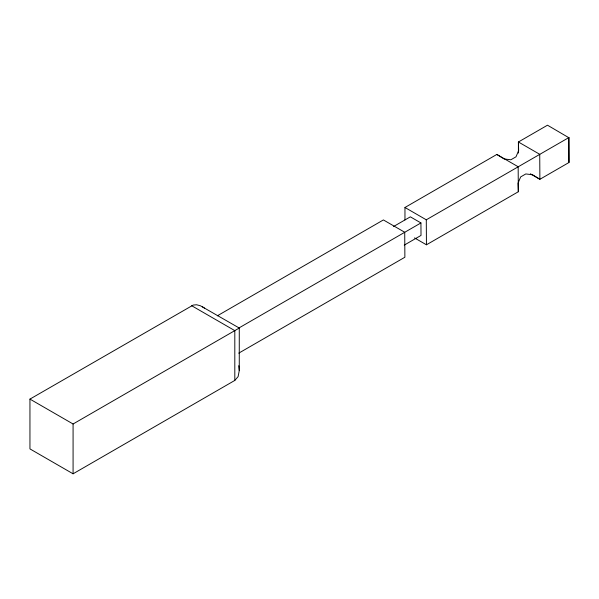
<?xml version="1.0" encoding="UTF-8"?>
<svg xmlns="http://www.w3.org/2000/svg" width="599" height="599" viewBox="0 0 599 599"><rect width="100%" height="100%" fill="white"/><g stroke="black" fill="none" stroke-linecap="round" stroke-linejoin="round"><path stroke-width="0.9" d="M239.271 370.556L238.11 376.621L234.808 380.425L73.078 473.802L29.95 448.898L29.95 399.099L193.178 305.071L196.629 304.764L200.47 305.797L239.271 328.042L239.271 370.556L238.754 365.697M217.295 315.838L383.397 219.938L404.722 232.255L404.879 257.241L238.776 353.14M404.961 219.938L404.961 207.486L496.841 154.445L518.165 166.754L518.322 191.747L426.443 244.796L414.508 237.9M393.58 226.512L410.352 216.831L420.932 222.94L421.015 235.429L404.243 245.118M238.619 328.147L420.932 222.94M404.961 207.486L426.286 219.803L568.893 137.56L568.968 162.509L539.886 179.296L530.34 173.785M29.95 399.099L73.078 423.995L239.271 328.042M568.893 137.74L547.486 125.198L518.405 141.993L518.405 153.059M191.68 305.722L234.808 330.626L234.808 380.425M496.841 154.445L504.103 158.945L510.865 159.776L516.009 156.811L518.667 150.536L518.405 141.993L539.729 154.302L539.886 179.296L532.593 174.781L525.817 173.942L520.673 176.907L518.03 183.189L518.322 191.747M202.462 306.793L204.454 308.096M568.81 137.515L568.968 162.509M426.286 219.803L426.443 244.796M73.078 423.995L73.078 473.802"/></g></svg>
